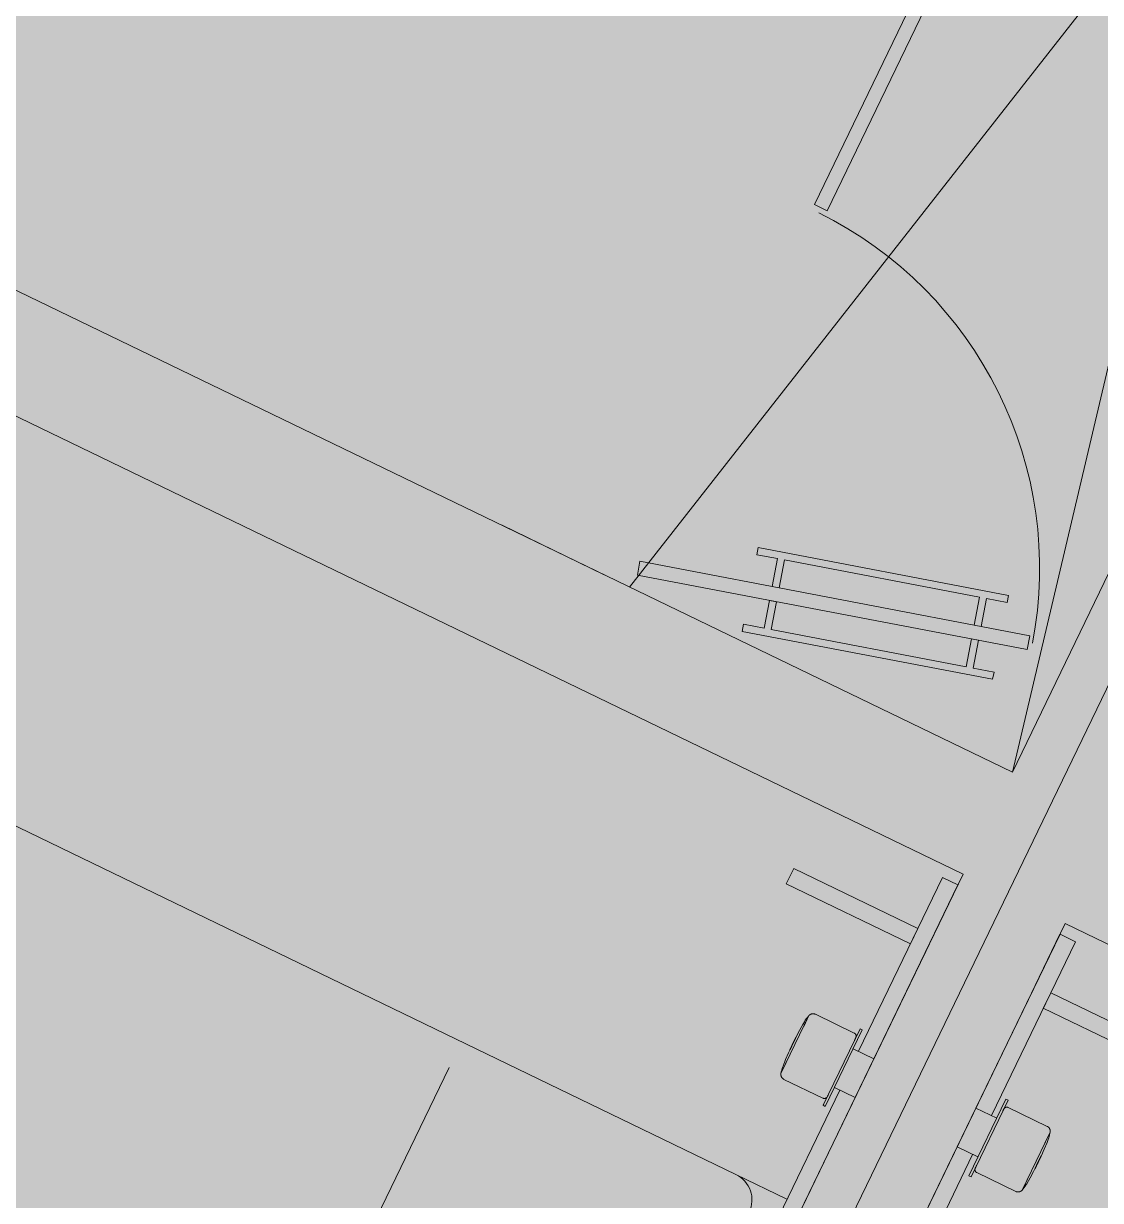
# Model space of a CAD drawing. Header units: metres. Extents: x -466 to 1322, y -1072 to 50.
# Drawn here: x 427.824 to 429.724, y -202.333 to -200.258 of the extents above; entities that cross this region are included whole.
import ezdxf

# ---------------------------------------------------------------- set-up
doc = ezdxf.new("R2010")
doc.units = ezdxf.units.M
for name, pattern in [('B1 P BAJA$0$HIDDEN', [9.525, 6.35, -3.175]), ('CENTER2', [28.575, 19.05, -3.175, 3.175, -3.175]), ('HIDDEN', [9.525, 6.35, -3.175])]:
    doc.linetypes.add(name, pattern=pattern)
for name, color, linetype, lineweight in [('A - CANCEL', 2, 'Continuous', 0), ('A - Hatch muros', 4, 'Continuous', 0), ('A - PROY', 250, 'B1 P BAJA$0$HIDDEN', 0), ('A-DOOR', 2, 'Continuous', 9), ('A-EJES', 61, 'CENTER2', 0), ('A-Fixt', 122, 'Continuous', 5), ('A-MUEBLES', 5, 'Continuous', 0), ('A-MURO INT', 4, 'Continuous', 0)]:
    doc.layers.add(name, color=color, linetype=linetype, lineweight=lineweight)
doc.layers.add('Hatch Interior', color=7, linetype='Continuous', lineweight=0, true_color=0xaf6350)

msp = doc.modelspace()

# ---------------------------------------------------------------- hatches: boundary and pattern name
at = {"layer": 'A - Hatch muros', "transparency": 33554687}
h = msp.add_hatch(color=256, dxfattribs=at)
h.dxf.hatch_style = 1
h.paths.add_polyline_path([(422.6792, -204.8009), (426.1177, -197.6884), (426.6579, -197.9496), (426.5709, -198.1296), (426.2107, -197.9555), (423.9039, -202.7272), (424.354, -202.9448), (424.267, -203.1249), (423.8168, -202.9072), (422.8593, -204.8879)])
h.paths.add_polyline_path([(429.5687, -201.5783), (430.3521, -199.9577), (427.6512, -198.652), (427.216, -199.5523), (427.0359, -199.4652), (427.5582, -198.3848), (433.5002, -201.2575), (432.9779, -202.3379), (432.7979, -202.2509), (433.2331, -201.3506), (430.5322, -200.0448), (429.7487, -201.6653), (432.6297, -203.0582), (432.5427, -203.2382), (429.6617, -201.8454), (428.2253, -204.8164), (428.6755, -205.034), (428.5884, -205.2141), (428.1383, -204.9965), (427.1807, -206.9771), (427.0007, -206.8901), (427.9582, -204.9094), (427.5081, -204.6918), (427.5951, -204.5117), (428.0453, -204.7294), (429.4816, -201.7583), (426.6006, -200.3655), (426.6877, -200.1855)])
h.paths.add_polyline_path([(432.4598, -207.0857), (431.5022, -209.0664), (431.3221, -208.9793), (432.2797, -206.9986), (431.8295, -206.781), (431.9166, -206.601), (432.3667, -206.8186), (434.6736, -202.047), (434.3135, -201.8729), (434.4005, -201.6928), (435.3008, -202.1281), (435.2138, -202.3081), (434.8537, -202.134), (432.5468, -206.9056), (432.997, -207.1233), (432.9099, -207.3033)])
h.paths.add_polyline_path([(438.2116, -205.7567), (438.9951, -204.1362), (436.2942, -202.8304), (435.8589, -203.7307), (435.6788, -203.6437), (436.2012, -202.5633), (442.1432, -205.436), (441.6209, -206.5164), (441.4408, -206.4293), (441.8761, -205.529), (439.1751, -204.2232), (438.3917, -205.8438), (441.2727, -207.2366), (441.1856, -207.4167), (438.3046, -206.0239), (436.8683, -208.9949), (437.3184, -209.2125), (437.2314, -209.3926), (436.7812, -209.1749), (435.8237, -211.1556), (435.6436, -211.0686), (436.6012, -209.0879), (436.151, -208.8703), (436.2381, -208.6902), (436.6882, -208.9078), (438.1246, -205.9368), (435.2436, -204.544), (435.3306, -204.3639)])
h.paths.add_polyline_path([(443.3166, -206.2254), (441.0097, -210.9971), (440.5595, -210.7794), (440.4725, -210.9595), (440.9226, -211.1771), (439.9651, -213.1578), (440.1451, -213.2448), (441.1027, -211.2642), (441.5529, -211.4818), (441.6399, -211.3017), (441.1897, -211.0841), (443.4966, -206.3125), (443.8567, -206.4866), (443.9438, -206.3065), (443.0435, -205.8713), (442.9564, -206.0513)])
h.paths.add_polyline_path([(446.8546, -209.9352), (447.638, -208.3147), (444.9371, -207.0089), (444.5018, -207.9092), (444.3218, -207.8221), (444.8441, -206.7418), (450.7861, -209.6145), (450.2638, -210.6948), (450.0837, -210.6078), (450.519, -209.7075), (447.8181, -208.4017), (447.0346, -210.0223), (449.9156, -211.4151), (449.8285, -211.5952), (446.9476, -210.2023), (445.5112, -213.1733), (445.9614, -213.391), (445.8743, -213.571), (445.4242, -213.3534), (444.4666, -215.3341), (444.2865, -215.247), (445.2441, -213.2663), (444.794, -213.0487), (444.881, -212.8687), (445.3312, -213.0863), (446.7675, -210.1153), (443.8865, -208.7225), (443.9736, -208.5424)])
h.paths.add_polyline_path([(452.2266, -210.3109), (451.6864, -210.0497), (451.5994, -210.2298), (451.9595, -210.4039), (449.6526, -215.1755), (449.2037, -214.9585), (449.1142, -215.1374), (449.5656, -215.3556), (448.608, -217.3363), (448.7881, -217.4233)])
at = {"layer": 'Hatch Interior', "transparency": 33554687}
h = msp.add_hatch(color=256, dxfattribs=at)
h.dxf.hatch_style = 1
edge = h.paths.add_edge_path()
edge.add_line((417.7382, -197.1638), (419.3856, -199.3747))
edge.add_arc((419.7198, -199.9897), 0.7, 36.6996, 118.5178, ccw=False)
edge.add_line((420.2811, -199.5714), (421.6441, -198.5555))
edge.add_line((421.6441, -198.5555), (425.1105, -200.2313))
edge.add_line((425.1105, -200.2313), (423.8168, -202.9072))
edge.add_line((423.8168, -202.9072), (449.7456, -215.4426))
edge.add_line((449.7456, -215.4426), (452.2266, -210.3109))
edge.add_line((452.2266, -210.3109), (452.8795, -208.9604))
edge.add_line((452.8795, -208.9604), (426.2831, -196.1578))
edge.add_line((426.2831, -196.1578), (424.9683, -194.3939))
edge.add_line((424.9683, -194.3939), (443.8484, -180.3214))
edge.add_line((443.8484, -180.3214), (442.6531, -178.7178))
edge.add_line((442.6531, -178.7178), (449.1895, -173.8458))
edge.add_line((449.1895, -173.8458), (446.0819, -169.6766))
edge.add_line((446.0819, -169.6766), (408.2908, -197.8447))
edge.add_line((408.2908, -197.8447), (413.4672, -200.3473))
edge.add_line((413.4672, -200.3473), (417.7382, -197.1638))

# ---------------------------------------------------------------- linework, layer by layer
at = {"layer": 'A - CANCEL'}
msp.add_lwpolyline([(429.6994, -199.6422), (429.6769, -199.6313), (429.2194, -200.5776), (429.2419, -200.5885)], close=True, dxfattribs=at)
at = {"layer": 'A - PROY', "linetype": 'HIDDEN'}
for q in [(428.8934, -201.2518), (429.5687, -201.5783)]:
    msp.add_line((429.9694, -199.8804), q, dxfattribs=at)
at = {"layer": 'A - PROY', "linetype": 'Continuous', "ltscale": 100}
msp.add_arc((428.917, -201.219), 0.6997, 349.1342, 63.6771, dxfattribs=at)
at = {"layer": 'A-DOOR'}
msp.add_line((429.5994, -201.3376), (428.9118, -201.2064), dxfattribs=at)
msp.add_lwpolyline([(429.5994, -201.3376), (429.5947, -201.3621), (428.9072, -201.2307), (428.9118, -201.2064)], dxfattribs=at)
at = {"layer": 'A-EJES', "ltscale": 0.1}
msp.add_line((431.1691, -198.4644), (425.2785, -210.6488), dxfattribs=at)
at = {"layer": 'A-Fixt'}
for points in [[(429.1449, -201.2509), (429.1574, -201.2532), (429.1668, -201.2041), (429.5106, -201.2697), (429.5012, -201.3188), (429.5137, -201.3212), (429.523, -201.2721), (429.5597, -201.2791), (429.5621, -201.2666), (429.12, -201.1823), (429.1177, -201.1948), (429.1543, -201.2017)], [(429.1402, -201.2754), (429.1527, -201.2778), (429.1433, -201.3269), (429.4871, -201.3925), (429.4965, -201.3434), (429.509, -201.3458), (429.4996, -201.3949), (429.5363, -201.4019), (429.5339, -201.4144), (429.0918, -201.33), (429.0942, -201.3175), (429.1309, -201.3245)]]:
    msp.add_lwpolyline(points, close=True, dxfattribs=at)
at = {"layer": 'A-MUEBLES'}
for p, q in [((428.6684, -201.143), (428.8484, -201.2301)), ((429.0811, -202.2877), (427.5505, -201.5478)), ((429.1829, -201.748), (429.1697, -201.7752)), ((429.4019, -201.8539), (429.1829, -201.748)), ((429.4454, -201.7638), (429.2972, -202.0704)), ((429.4726, -201.777), (429.4454, -201.7638)), ((429.1697, -201.7752), (429.3887, -201.8811)), ((429.3244, -202.0836), (429.4726, -201.777)), ((429.429, -201.8672), (429.4725, -201.7772)), ((429.3887, -201.8811), (429.4019, -201.8539)), ((429.4159, -201.8942), (429.429, -201.8672)), ((429.5045, -202.1706), (429.6527, -201.864)), ((429.6091, -201.9543), (429.6526, -201.8642)), ((429.6527, -201.864), (429.6799, -201.8772)), ((429.3244, -202.0836), (429.4159, -201.8942)), ((429.6799, -201.8772), (429.5317, -202.1838)), ((429.596, -201.9813), (429.6091, -201.9543)), ((429.6232, -201.9944), (429.6364, -201.9672)), ((429.6364, -201.9672), (429.8554, -202.0731)), ((429.5045, -202.1706), (429.596, -201.9813)), ((429.8422, -202.1003), (429.6232, -201.9944)), ((429.2099, -202.0075), (429.1605, -202.1095)), ((429.2006, -202.0267), (429.2099, -202.0075)), ((429.2898, -202.0383), (429.2212, -202.0051)), ((429.2347, -202.1657), (429.3, -202.0307)), ((429.3039, -202.0326), (429.2386, -202.1676)), ((429.3, -202.0307), (429.2989, -202.033)), ((429.3039, -202.0326), (429.3, -202.0307)), ((429.3028, -202.0349), (429.3039, -202.0326)), ((429.3244, -202.0836), (429.2878, -202.0659)), ((428.4472, -202.3639), (428.5754, -202.0988)), ((429.1605, -202.1095), (429.1698, -202.0903)), ((429.3244, -202.0836), (429.2913, -202.152)), ((429.1657, -202.1199), (429.2343, -202.153)), ((429.2641, -202.1388), (428.2084, -204.3225)), ((429.2547, -202.1343), (429.2913, -202.152)), ((428.2356, -204.3357), (429.2913, -202.152)), ((428.763, -203.2447), (429.2913, -202.152)), ((429.2358, -202.1634), (429.2347, -202.1657)), ((429.5572, -202.155), (429.4919, -202.2901)), ((429.4958, -202.2919), (429.5611, -202.1569)), ((429.5561, -202.1573), (429.5572, -202.155)), ((429.5572, -202.155), (429.5611, -202.1569)), ((429.5611, -202.1569), (429.56, -202.1592)), ((429.2347, -202.1657), (429.2386, -202.1676)), ((429.2386, -202.1676), (429.2397, -202.1653)), ((429.5045, -202.1706), (429.4714, -202.239)), ((429.5045, -202.1706), (429.5411, -202.1883)), ((429.5614, -202.1696), (429.6301, -202.2028)), ((429.6352, -202.2131), (429.5859, -202.3151)), ((429.6259, -202.2323), (429.6352, -202.2131)), ((428.4157, -204.4227), (429.4714, -202.239)), ((428.9431, -203.3317), (429.4714, -202.239)), ((429.508, -202.2567), (429.4714, -202.239)), ((429.4986, -202.2522), (428.4429, -204.4359)), ((429.1711, -202.3312), (429.0811, -202.2877)), ((429.4919, -202.2901), (429.493, -202.2878)), ((429.5746, -202.3175), (429.5059, -202.2843)), ((429.4958, -202.2919), (429.4919, -202.2901)), ((429.4969, -202.2896), (429.4958, -202.2919)), ((429.5859, -202.3151), (429.5952, -202.2959))]:
    msp.add_line(p, q, dxfattribs=at)
at = {"layer": 'A-MUEBLES', "flags": 128}
for points in [[(429.1872, -202.0451), (429.1929, -202.034), (429.199, -202.023), (429.2018, -202.0184)], [(429.2018, -202.0184), (429.2034, -202.0158), (429.2052, -202.0133), (429.207, -202.0109), (429.2089, -202.0086), (429.2099, -202.0075)], [(429.2099, -202.0075), (429.2101, -202.0072), (429.2104, -202.0069), (429.2107, -202.0067), (429.2109, -202.0064), (429.2112, -202.0062), (429.2115, -202.0059), (429.2118, -202.0057), (429.2122, -202.0055), (429.2125, -202.0053), (429.2128, -202.0052), (429.2132, -202.005), (429.2135, -202.0048), (429.2139, -202.0047), (429.2142, -202.0046), (429.2146, -202.0045), (429.2149, -202.0044), (429.2153, -202.0043), (429.2157, -202.0042), (429.2161, -202.0042), (429.2164, -202.0042), (429.2168, -202.0042), (429.2172, -202.0041), (429.2176, -202.0042), (429.218, -202.0042), (429.2183, -202.0042), (429.2187, -202.0043), (429.2191, -202.0044), (429.2194, -202.0044), (429.2198, -202.0046), (429.2202, -202.0047), (429.2205, -202.0048), (429.2209, -202.0049), (429.2212, -202.0051)], [(429.2898, -202.0383), (429.29, -202.0384), (429.2902, -202.0385), (429.2904, -202.0386), (429.2906, -202.0388), (429.2908, -202.0389), (429.291, -202.039), (429.2912, -202.0392), (429.2914, -202.0393), (429.2915, -202.0395), (429.2917, -202.0397), (429.2918, -202.0399), (429.292, -202.0401), (429.2921, -202.0402), (429.2922, -202.0404), (429.2924, -202.0406), (429.2925, -202.0408), (429.2926, -202.0411), (429.2927, -202.0413), (429.2928, -202.0415), (429.2928, -202.0417), (429.2929, -202.0419), (429.293, -202.0422), (429.293, -202.0424), (429.2931, -202.0426), (429.2931, -202.0429), (429.2931, -202.0431), (429.2931, -202.0433), (429.2931, -202.0436), (429.2931, -202.0438), (429.2931, -202.044), (429.2931, -202.0443), (429.2931, -202.0445), (429.293, -202.0447), (429.293, -202.045), (429.2929, -202.0452), (429.2928, -202.0454), (429.2928, -202.0456), (429.2927, -202.0459), (429.2926, -202.0461)], [(429.1872, -202.0451), (429.1872, -202.0451), (429.1872, -202.0451), (429.1872, -202.0452), (429.1872, -202.0453), (429.1871, -202.0453), (429.1871, -202.0454), (429.187, -202.0456), (429.1869, -202.0457), (429.1869, -202.0459), (429.1868, -202.046), (429.1867, -202.0462), (429.1866, -202.0464), (429.1865, -202.0466), (429.1864, -202.0469), (429.1862, -202.0471), (429.1861, -202.0474), (429.186, -202.0477), (429.1858, -202.048), (429.1857, -202.0483), (429.1855, -202.0486), (429.1854, -202.049), (429.1852, -202.0493), (429.185, -202.0497), (429.1848, -202.0501), (429.1846, -202.0505), (429.1845, -202.0509), (429.1843, -202.0513), (429.1841, -202.0517), (429.1839, -202.0521), (429.1836, -202.0525), (429.1834, -202.053), (429.1832, -202.0534), (429.183, -202.0539), (429.1828, -202.0543), (429.1826, -202.0548), (429.1823, -202.0552), (429.1821, -202.0557), (429.1819, -202.0562), (429.1817, -202.0566), (429.1814, -202.0571), (429.1812, -202.0576), (429.181, -202.058), (429.1808, -202.0585), (429.1805, -202.0589), (429.1803, -202.0594), (429.1801, -202.0598), (429.1799, -202.0603), (429.1797, -202.0607), (429.1795, -202.0612), (429.1793, -202.0616), (429.1791, -202.062), (429.1789, -202.0624), (429.1787, -202.0628), (429.1785, -202.0632), (429.1783, -202.0636), (429.1781, -202.064), (429.1779, -202.0643), (429.1778, -202.0647), (429.1776, -202.065), (429.1775, -202.0653), (429.1773, -202.0656), (429.1772, -202.0659), (429.177, -202.0662), (429.1769, -202.0665), (429.1768, -202.0667), (429.1767, -202.067), (429.1766, -202.0672), (429.1765, -202.0674), (429.1764, -202.0676), (429.1763, -202.0677), (429.1762, -202.0679), (429.1762, -202.068), (429.1761, -202.0681), (429.1761, -202.0682), (429.176, -202.0683), (429.176, -202.0683), (429.176, -202.0684), (429.176, -202.0684)], [(429.176, -202.0684), (429.176, -202.0684), (429.176, -202.0684), (429.176, -202.0683), (429.176, -202.0682), (429.1761, -202.0682), (429.1761, -202.0681), (429.1762, -202.0679), (429.1763, -202.0678), (429.1763, -202.0676), (429.1764, -202.0675), (429.1765, -202.0673), (429.1766, -202.0671), (429.1767, -202.0669), (429.1768, -202.0666), (429.177, -202.0664), (429.1771, -202.0661), (429.1772, -202.0658), (429.1774, -202.0655), (429.1775, -202.0652), (429.1777, -202.0649), (429.1778, -202.0645), (429.178, -202.0642), (429.1782, -202.0638), (429.1784, -202.0634), (429.1786, -202.063), (429.1788, -202.0626), (429.179, -202.0622), (429.1792, -202.0618), (429.1794, -202.0614), (429.1796, -202.061), (429.1798, -202.0605), (429.18, -202.0601), (429.1802, -202.0596), (429.1804, -202.0592), (429.1806, -202.0587), (429.1809, -202.0583), (429.1811, -202.0578), (429.1813, -202.0573), (429.1815, -202.0569), (429.1818, -202.0564), (429.182, -202.0559), (429.1822, -202.0555), (429.1824, -202.055), (429.1827, -202.0546), (429.1829, -202.0541), (429.1831, -202.0537), (429.1833, -202.0532), (429.1835, -202.0528), (429.1837, -202.0523), (429.1839, -202.0519), (429.1841, -202.0515), (429.1843, -202.0511), (429.1845, -202.0507), (429.1847, -202.0503), (429.1849, -202.0499), (429.1851, -202.0495), (429.1853, -202.0492), (429.1854, -202.0488), (429.1856, -202.0485), (429.1858, -202.0482), (429.1859, -202.0479), (429.186, -202.0476), (429.1862, -202.0473), (429.1863, -202.047), (429.1864, -202.0468), (429.1865, -202.0465), (429.1866, -202.0463), (429.1867, -202.0461), (429.1868, -202.0459), (429.1869, -202.0458), (429.187, -202.0456), (429.187, -202.0455), (429.1871, -202.0454), (429.1871, -202.0453), (429.1872, -202.0452), (429.1872, -202.0452), (429.1872, -202.0451), (429.1872, -202.0451)], [(429.2904, -202.0507), (429.2907, -202.0499), (429.2911, -202.0491), (429.2914, -202.0485), (429.2917, -202.0479), (429.2919, -202.0474), (429.2921, -202.047), (429.2923, -202.0466), (429.2924, -202.0464), (429.2925, -202.0462), (429.2926, -202.0461)], [(429.2925, -202.0462), (429.2925, -202.0463), (429.2924, -202.0465), (429.2922, -202.0468), (429.2921, -202.0472)], [(429.1641, -202.0964), (429.1686, -202.0848), (429.1736, -202.0733), (429.176, -202.0684)], [(429.1605, -202.1095), (429.1611, -202.1065), (429.1618, -202.1036), (429.1626, -202.1007), (429.1636, -202.0978), (429.1641, -202.0964)], [(429.1657, -202.1199), (429.1654, -202.1197), (429.165, -202.1195), (429.1647, -202.1193), (429.1644, -202.1191), (429.1641, -202.1189), (429.1638, -202.1186), (429.1635, -202.1184), (429.1632, -202.1181), (429.163, -202.1179), (429.1627, -202.1176), (429.1625, -202.1173), (429.1622, -202.117), (429.162, -202.1167), (429.1618, -202.1164), (429.1616, -202.116), (429.1614, -202.1157), (429.1613, -202.1154), (429.1611, -202.115), (429.161, -202.1147), (429.1608, -202.1143), (429.1607, -202.114), (429.1606, -202.1136), (429.1606, -202.1132), (429.1605, -202.1129), (429.1604, -202.1125), (429.1604, -202.1121), (429.1604, -202.1117), (429.1604, -202.1114), (429.1604, -202.111), (429.1604, -202.1106), (429.1604, -202.1102), (429.1605, -202.1099), (429.1605, -202.1095)], [(429.2421, -202.1505), (429.242, -202.1507), (429.2418, -202.1509), (429.2417, -202.1511), (429.2416, -202.1513), (429.2414, -202.1515), (429.2413, -202.1517), (429.2411, -202.1518), (429.241, -202.152), (429.2408, -202.1522), (429.2406, -202.1523), (429.2404, -202.1525), (429.2402, -202.1526), (429.24, -202.1527), (429.2398, -202.1528), (429.2396, -202.153), (429.2394, -202.1531), (429.2392, -202.1532), (429.239, -202.1532), (429.2388, -202.1533), (429.2385, -202.1534), (429.2383, -202.1535), (429.2381, -202.1535), (429.2378, -202.1535), (429.2376, -202.1536), (429.2374, -202.1536), (429.2371, -202.1536), (429.2369, -202.1536), (429.2367, -202.1536), (429.2364, -202.1536), (429.2362, -202.1536), (429.236, -202.1535), (429.2357, -202.1535), (429.2355, -202.1535), (429.2353, -202.1534), (429.2351, -202.1533), (429.2348, -202.1532), (429.2346, -202.1532), (429.2344, -202.1531), (429.2343, -202.153)], [(429.2422, -202.1503), (429.2423, -202.1501), (429.2424, -202.1499), (429.2425, -202.1496), (429.2427, -202.1493), (429.2429, -202.1488), (429.2432, -202.1483), (429.2435, -202.1477), (429.2438, -202.147), (429.2442, -202.1462), (429.2446, -202.1453)], [(429.2426, -202.1494), (429.2424, -202.1498), (429.2423, -202.15), (429.2422, -202.1502), (429.2422, -202.1503)], [(429.5514, -202.1769), (429.5518, -202.1761), (429.5521, -202.1753), (429.5524, -202.1747), (429.5527, -202.1741), (429.553, -202.1736), (429.5532, -202.1732), (429.5533, -202.1728), (429.5534, -202.1726), (429.5535, -202.1724), (429.5536, -202.1723)], [(429.5536, -202.1724), (429.5535, -202.1725), (429.5534, -202.1727), (429.5533, -202.173), (429.5531, -202.1734)], [(429.5614, -202.1696), (429.5612, -202.1695), (429.561, -202.1694), (429.5608, -202.1693), (429.5605, -202.1692), (429.5603, -202.1692), (429.5601, -202.1691), (429.5599, -202.1691), (429.5596, -202.169), (429.5594, -202.169), (429.5592, -202.169), (429.5589, -202.169), (429.5587, -202.169), (429.5585, -202.169), (429.5582, -202.169), (429.558, -202.1691), (429.5578, -202.1691), (429.5575, -202.1691), (429.5573, -202.1692), (429.5571, -202.1693), (429.5569, -202.1694), (429.5566, -202.1694), (429.5564, -202.1695), (429.5562, -202.1696), (429.556, -202.1697), (429.5558, -202.1699), (429.5556, -202.17), (429.5554, -202.1701), (429.5552, -202.1703), (429.555, -202.1704), (429.5549, -202.1706), (429.5547, -202.1707), (429.5545, -202.1709), (429.5544, -202.1711), (429.5542, -202.1713), (429.5541, -202.1715), (429.554, -202.1716), (429.5538, -202.1718), (429.5537, -202.172), (429.5536, -202.1723)], [(429.6352, -202.2131), (429.6353, -202.2127), (429.6353, -202.2124), (429.6354, -202.212), (429.6354, -202.2116), (429.6354, -202.2112), (429.6354, -202.2109), (429.6354, -202.2105), (429.6353, -202.2101), (429.6353, -202.2097), (429.6352, -202.2094), (429.6351, -202.209), (429.635, -202.2086), (429.6349, -202.2083), (429.6348, -202.2079), (429.6346, -202.2076), (429.6345, -202.2072), (429.6343, -202.2069), (429.6341, -202.2065), (429.6339, -202.2062), (429.6337, -202.2059), (429.6335, -202.2056), (429.6333, -202.2053), (429.633, -202.205), (429.6328, -202.2047), (429.6325, -202.2045), (429.6322, -202.2042), (429.6319, -202.204), (429.6317, -202.2037), (429.6313, -202.2035), (429.631, -202.2033), (429.6307, -202.2031), (429.6304, -202.2029), (429.6301, -202.2028)], [(429.6198, -202.2542), (429.625, -202.2429), (429.6298, -202.2313), (429.6317, -202.2262)], [(429.6317, -202.2262), (429.6327, -202.2233), (429.6336, -202.2205), (429.6343, -202.2175), (429.6349, -202.2146), (429.6352, -202.2131)], [(429.6198, -202.2542), (429.6198, -202.2542), (429.6198, -202.2543), (429.6197, -202.2543), (429.6197, -202.2544), (429.6197, -202.2545), (429.6196, -202.2546), (429.6196, -202.2547), (429.6195, -202.2548), (429.6194, -202.255), (429.6193, -202.2551), (429.6193, -202.2553), (429.6192, -202.2555), (429.619, -202.2558), (429.6189, -202.256), (429.6188, -202.2563), (429.6187, -202.2565), (429.6185, -202.2568), (429.6184, -202.2571), (429.6182, -202.2574), (429.6181, -202.2578), (429.6179, -202.2581), (429.6177, -202.2585), (429.6176, -202.2588), (429.6174, -202.2592), (429.6172, -202.2596), (429.617, -202.26), (429.6168, -202.2604), (429.6166, -202.2608), (429.6164, -202.2612), (429.6162, -202.2617), (429.616, -202.2621), (429.6158, -202.2625), (429.6156, -202.263), (429.6153, -202.2634), (429.6151, -202.2639), (429.6149, -202.2644), (429.6147, -202.2648), (429.6144, -202.2653), (429.6142, -202.2657), (429.614, -202.2662), (429.6138, -202.2667), (429.6135, -202.2671), (429.6133, -202.2676), (429.6131, -202.2681), (429.6129, -202.2685), (429.6127, -202.269), (429.6124, -202.2694), (429.6122, -202.2699), (429.612, -202.2703), (429.6118, -202.2707), (429.6116, -202.2711), (429.6114, -202.2715), (429.6112, -202.2719), (429.611, -202.2723), (429.6108, -202.2727), (429.6107, -202.2731), (429.6105, -202.2735), (429.6103, -202.2738), (429.6102, -202.2741), (429.61, -202.2745), (429.6099, -202.2748), (429.6097, -202.2751), (429.6096, -202.2753), (429.6095, -202.2756), (429.6093, -202.2758), (429.6092, -202.2761), (429.6091, -202.2763), (429.609, -202.2765), (429.6089, -202.2767), (429.6089, -202.2768), (429.6088, -202.277), (429.6087, -202.2771), (429.6087, -202.2772), (429.6086, -202.2773), (429.6086, -202.2774), (429.6086, -202.2775), (429.6085, -202.2775), (429.6085, -202.2775)], [(429.6085, -202.2775), (429.6085, -202.2775), (429.6086, -202.2775), (429.6086, -202.2774), (429.6086, -202.2774), (429.6086, -202.2773), (429.6087, -202.2772), (429.6088, -202.2771), (429.6088, -202.2769), (429.6089, -202.2768), (429.609, -202.2766), (429.6091, -202.2764), (429.6092, -202.2762), (429.6093, -202.276), (429.6094, -202.2757), (429.6095, -202.2755), (429.6096, -202.2752), (429.6098, -202.2749), (429.6099, -202.2746), (429.6101, -202.2743), (429.6102, -202.274), (429.6104, -202.2736), (429.6106, -202.2733), (429.6108, -202.2729), (429.6109, -202.2725), (429.6111, -202.2722), (429.6113, -202.2718), (429.6115, -202.2714), (429.6117, -202.2709), (429.6119, -202.2705), (429.6121, -202.2701), (429.6123, -202.2697), (429.6125, -202.2692), (429.6128, -202.2688), (429.613, -202.2683), (429.6132, -202.2678), (429.6134, -202.2674), (429.6137, -202.2669), (429.6139, -202.2665), (429.6141, -202.266), (429.6143, -202.2655), (429.6146, -202.2651), (429.6148, -202.2646), (429.615, -202.2641), (429.6152, -202.2637), (429.6154, -202.2632), (429.6157, -202.2628), (429.6159, -202.2623), (429.6161, -202.2619), (429.6163, -202.2615), (429.6165, -202.261), (429.6167, -202.2606), (429.6169, -202.2602), (429.6171, -202.2598), (429.6173, -202.2594), (429.6175, -202.259), (429.6177, -202.2586), (429.6178, -202.2583), (429.618, -202.2579), (429.6182, -202.2576), (429.6183, -202.2573), (429.6185, -202.257), (429.6186, -202.2567), (429.6187, -202.2564), (429.6189, -202.2561), (429.619, -202.2559), (429.6191, -202.2557), (429.6192, -202.2554), (429.6193, -202.2552), (429.6194, -202.2551), (429.6195, -202.2549), (429.6195, -202.2548), (429.6196, -202.2546), (429.6197, -202.2545), (429.6197, -202.2544), (429.6197, -202.2543), (429.6198, -202.2543), (429.6198, -202.2543), (429.6198, -202.2542)], [(429.5031, -202.2767), (429.503, -202.2769), (429.5029, -202.2771), (429.5029, -202.2774), (429.5028, -202.2776), (429.5028, -202.2778), (429.5027, -202.2781), (429.5027, -202.2783), (429.5026, -202.2785), (429.5026, -202.2788), (429.5026, -202.279), (429.5026, -202.2792), (429.5026, -202.2795), (429.5027, -202.2797), (429.5027, -202.2799), (429.5027, -202.2802), (429.5028, -202.2804), (429.5028, -202.2806), (429.5029, -202.2808), (429.503, -202.2811), (429.5031, -202.2813), (429.5032, -202.2815), (429.5033, -202.2817), (429.5034, -202.2819), (429.5035, -202.2821), (429.5036, -202.2823), (429.5037, -202.2825), (429.5039, -202.2827), (429.504, -202.2829), (429.5042, -202.2831), (429.5044, -202.2832), (429.5045, -202.2834), (429.5047, -202.2835), (429.5049, -202.2837), (429.5051, -202.2838), (429.5053, -202.284), (429.5055, -202.2841), (429.5057, -202.2842), (429.5059, -202.2843), (429.5059, -202.2843)], [(429.5032, -202.2765), (429.5033, -202.2763), (429.5034, -202.2761), (429.5035, -202.2758), (429.5037, -202.2755), (429.5039, -202.275), (429.5042, -202.2745), (429.5045, -202.2739), (429.5048, -202.2732), (429.5052, -202.2724), (429.5056, -202.2715)], [(429.5036, -202.2756), (429.5035, -202.276), (429.5033, -202.2762), (429.5033, -202.2764), (429.5032, -202.2765)], [(429.594, -202.3043), (429.6003, -202.2934), (429.6061, -202.2824), (429.6085, -202.2775)], [(429.5859, -202.3151), (429.5879, -202.3128), (429.5897, -202.3105), (429.5915, -202.308), (429.5932, -202.3055), (429.594, -202.3043)], [(429.5746, -202.3175), (429.5749, -202.3177), (429.5753, -202.3178), (429.5756, -202.318), (429.576, -202.3181), (429.5764, -202.3182), (429.5767, -202.3183), (429.5771, -202.3183), (429.5775, -202.3184), (429.5778, -202.3184), (429.5782, -202.3185), (429.5786, -202.3185), (429.579, -202.3185), (429.5794, -202.3184), (429.5797, -202.3184), (429.5801, -202.3184), (429.5805, -202.3183), (429.5808, -202.3182), (429.5812, -202.3181), (429.5816, -202.318), (429.5819, -202.3179), (429.5823, -202.3178), (429.5826, -202.3176), (429.583, -202.3174), (429.5833, -202.3173), (429.5836, -202.3171), (429.5839, -202.3169), (429.5843, -202.3167), (429.5846, -202.3164), (429.5848, -202.3162), (429.5851, -202.3159), (429.5854, -202.3157), (429.5857, -202.3154), (429.5859, -202.3151)]]:
    msp.add_lwpolyline(points, dxfattribs=at)
at = {"layer": 'A-MUEBLES'}
msp.add_arc((429.0593, -202.3327), 0.05, 334.1983, 64.1983, dxfattribs=at)
at = {"layer": 'A-MURO INT'}
for points in [[(427.5582, -198.3848), (433.5002, -201.2575), (432.9779, -202.3379), (432.7979, -202.2509), (433.2331, -201.3506), (430.5322, -200.0448), (429.7487, -201.6653), (432.6297, -203.0582), (432.5427, -203.2382), (429.6617, -201.8454), (428.2253, -204.8164), (428.6755, -205.034), (428.5884, -205.2141), (428.1383, -204.9965), (427.1807, -206.9771)], [(426.6877, -200.1855), (429.5687, -201.5783), (430.3521, -199.9577), (427.6512, -198.652)], [(427.5951, -204.5117), (428.0453, -204.7294), (429.4816, -201.7583), (426.6006, -200.3655)]]:
    msp.add_lwpolyline(points, dxfattribs=at)

doc.saveas('drawing.dxf')
